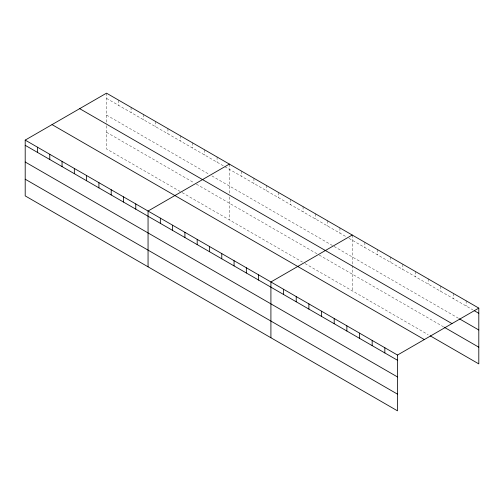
<?xml version="1.0" encoding="UTF-8"?>
<svg xmlns="http://www.w3.org/2000/svg" width="504" height="504" viewBox="0 0 504 504"><rect width="100%" height="100%" fill="white"/><g stroke="black" fill="none" stroke-linecap="round" stroke-linejoin="round"><path stroke-width="0.38" stroke-dasharray="2.52 1.89" d="M106.508 98.368L224.192 166.314M224.841 166.685L346.399 236.867M348.989 238.361L472.802 309.847M106.508 115.063L209.317 174.422M211.907 175.915L333.472 246.097M334.114 246.469L458.816 318.465M106.508 132.262L193.801 182.656M196.39 184.149L318.597 254.709M319.246 255.081L443.489 326.812M180.224 191.507L106.508 148.951L106.508 123.663M182.164 192.629L302.432 262.067M305.021 263.56L428.167 334.662M466.143 300.8L466.143 306.004M453.487 293.492L453.487 298.696M440.824 286.184L440.824 291.388M428.167 278.876L428.167 284.08M415.51 271.568L415.51 276.772M402.854 264.26L402.854 269.464M390.197 256.952L390.197 262.156M377.534 249.644L377.534 254.848M364.877 242.336L364.877 247.54M352.22 235.028L352.22 264.739M352.22 265.52L352.22 290.814M339.935 227.934L339.935 233.138M327.65 220.84L327.65 226.044M315.365 213.746L315.365 218.95M303.08 206.653L303.08 211.856M290.795 199.559L290.795 204.763M278.504 192.465L278.504 197.669M266.219 185.371L266.219 190.581M253.934 178.284L253.934 183.488M241.649 171.19L241.649 176.394M229.364 164.096L229.364 193.807M229.364 196.938L229.364 219.883M217.079 157.002L217.079 162.206M204.794 149.909L204.794 155.112M192.509 142.815L192.509 148.018M180.224 135.721L180.224 140.925M167.939 128.627L167.939 133.831M155.654 121.533L155.654 126.743M143.363 114.446L143.363 119.65M131.078 107.352L131.078 112.556M118.793 100.258L118.793 105.462M106.508 93.164L106.508 122.882"/><path stroke-width="0.76" d="M25.2 140.106L397.492 355.049L397.492 410.836L25.2 195.892L25.2 140.106L106.508 93.164L478.8 308.108L478.8 363.894L430.164 335.815M229.364 164.096L148.056 211.037L148.056 266.824M352.22 235.028L270.913 281.969L270.913 337.756M397.492 355.049L478.8 308.108M474.138 310.615L478.8 313.312M459.478 318.849L478.8 330M79.676 108.656L451.968 323.593M444.156 327.197L478.8 347.199M52.032 124.614L424.324 339.557M25.2 145.31L397.492 360.253M25.2 162.004L397.492 376.948M25.2 179.203L397.492 394.141M384.836 347.741L384.836 352.945M372.173 340.433L372.173 345.637M359.516 333.125L359.516 338.329M346.859 325.817L346.859 331.021M334.202 318.509L334.202 323.713M321.546 311.201L321.546 316.405M308.889 303.893L308.889 309.097M296.226 296.585L296.226 301.789M283.569 289.277L283.569 294.481M258.628 274.875L258.628 280.079M246.343 267.781L246.343 272.985M234.058 260.688L234.058 265.892M221.773 253.594L221.773 258.798M209.481 246.5L209.481 251.71M197.196 239.413L197.196 244.616M184.911 232.319L184.911 237.523M172.626 225.225L172.626 230.429M160.341 218.131L160.341 223.335M135.771 203.944L135.771 209.147M123.486 196.85L123.486 202.054M111.201 189.756L111.201 194.966M98.916 182.668L98.916 187.872M86.625 175.575L86.625 180.779M74.34 168.481L74.34 173.685M62.055 161.387L62.055 166.591M49.77 154.293L49.77 159.497M37.485 147.2L37.485 152.403"/></g></svg>
